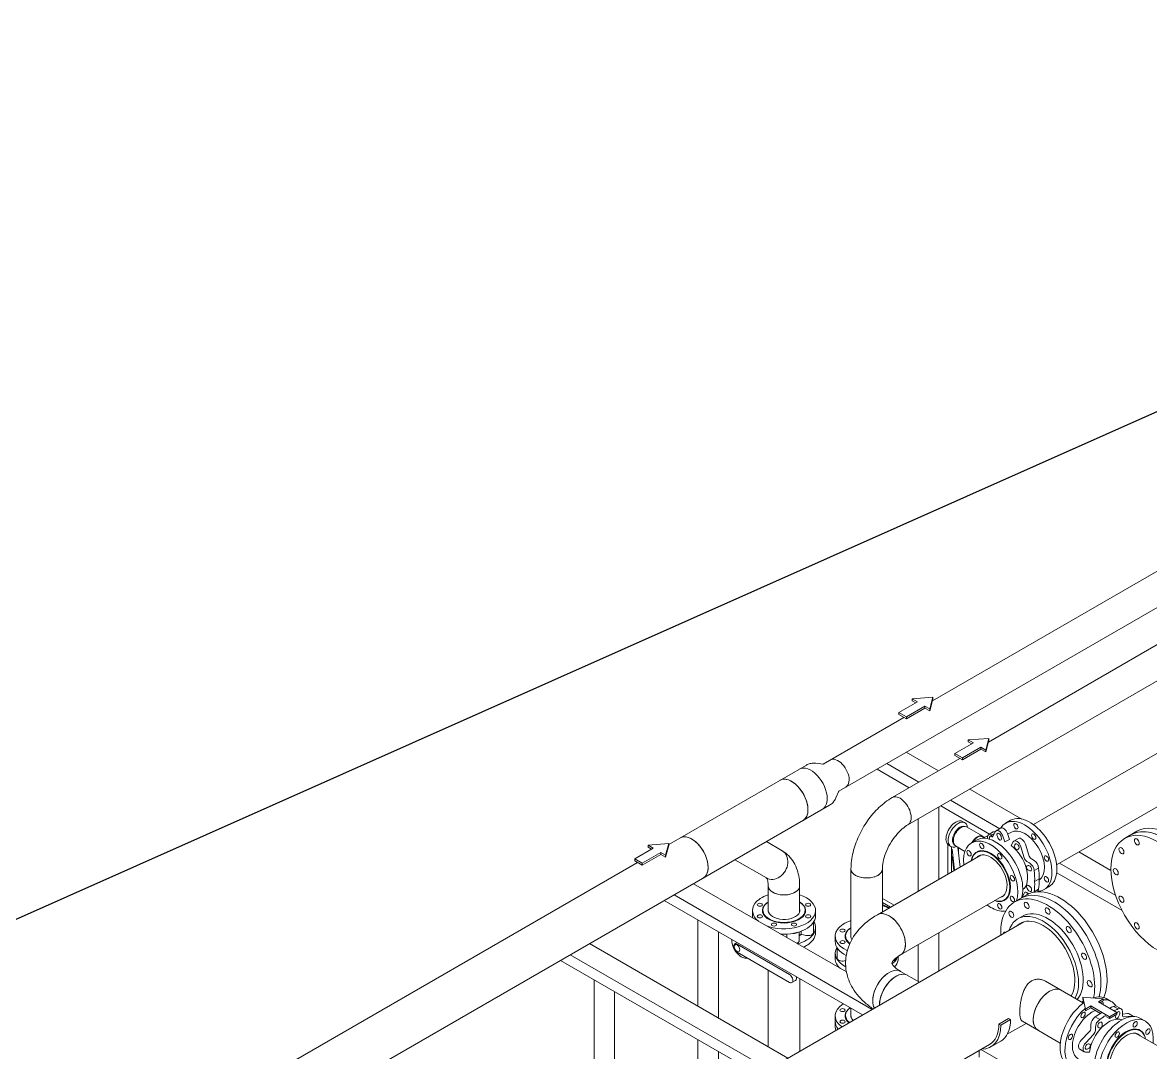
# Model space of a CAD drawing. Header units: millimetres. Extents: x -312439 to 477422, y -331570 to 212570.
# Drawn here: x 344821 to 349843, y 66078 to 70665 of the extents above; entities that cross this region are included whole.
import ezdxf

# ---------------------------------------------------------------- set-up
doc = ezdxf.new("R2010")
doc.units = ezdxf.units.MM

msp = doc.modelspace()

# ---------------------------------------------------------------- linework, layer by layer
msp.add_line((343734.247, 66200.589, -9601.866), (353761.681, 70664.886, -9601.866))
at = {"color": 0, "linetype": 'Continuous', "lineweight": 0, "extrusion": (-5.55112e-17, 0.816497, 0.57735)}
for p, q in [((348871.864, 67643.742), (352099.894, 69507.445)), ((352169.897, 69386.197), (348455.098, 67241.457)), ((349121.12, 67460.608), (352039.651, 69145.623)), ((348762.981, 67092.172), (352109.654, 69024.374)), ((348805.358, 67639.747), (348722.798, 67592.081)), ((348874.004, 67660.2), (348781.866, 67653.31)), ((348781.866, 67653.31), (348805.358, 67639.747)), ((348781.866, 67653.31), (348781.866, 67644.766)), ((348781.866, 67644.766), (348797.958, 67635.475)), ((348859.952, 67608.227), (348874.004, 67660.2)), ((348859.952, 67599.683), (348874.004, 67651.655)), ((348874.004, 67660.2), (348874.004, 67651.655)), ((348722.798, 67592.081), (348756.019, 67572.901)), ((348722.798, 67592.081), (348722.798, 67583.537)), ((348756.019, 67572.901), (348838.578, 67620.567)), ((348756.019, 67564.357), (348838.578, 67612.023)), ((348838.578, 67620.567), (348838.578, 67612.023)), ((348838.578, 67620.567), (348859.952, 67608.227)), ((348838.578, 67612.023), (348859.952, 67599.683)), ((348859.952, 67608.227), (348859.952, 67599.683)), ((348745.192, 67570.608), (348385.095, 67362.706)), ((348722.798, 67583.537), (348756.019, 67564.357)), ((348756.019, 67572.901), (348756.019, 67564.357)), ((349054.614, 67456.614), (348972.054, 67408.948)), ((349005.275, 67389.768), (349087.834, 67437.434)), ((349123.26, 67477.067), (349031.122, 67470.177)), ((349031.122, 67470.177), (349054.614, 67456.614)), ((349031.122, 67470.177), (349031.122, 67461.632)), ((349031.122, 67461.632), (349047.214, 67452.342)), ((349087.834, 67437.434), (349087.834, 67428.889)), ((349087.834, 67437.434), (349109.208, 67425.094)), ((349109.208, 67425.094), (349123.26, 67477.067)), ((349109.208, 67416.549), (349123.26, 67468.522)), ((349123.26, 67477.067), (349123.26, 67468.522)), ((349923.2, 67439.745), (349322.101, 67092.7)), ((348692.978, 67213.421), (348994.448, 67387.474)), ((348898.851, 67332.281), (348755.631, 67414.969)), ((348972.054, 67408.948), (349005.275, 67389.768)), ((348972.054, 67408.948), (348972.054, 67400.403)), ((348972.054, 67400.403), (349005.275, 67381.224)), ((349005.275, 67381.224), (349087.834, 67428.889)), ((349005.275, 67389.768), (349005.275, 67381.224)), ((349087.834, 67428.889), (349109.208, 67416.549)), ((349109.208, 67425.094), (349109.208, 67416.549)), ((348311.184, 67358.222), (347697.987, 67004.192)), ((348385.569, 67362.141), (348352.583, 67366.254)), ((348768.931, 67257.272), (348625.711, 67339.96)), ((348812.237, 67282.275), (348669.017, 67364.963)), ((348454.846, 67242.149), (348441.915, 67211.526)), ((349270.144, 67117.915), (349038.857, 67251.449)), ((350026.275, 67261.213), (349425.176, 66914.168)), ((349171.509, 67074.849), (348952.243, 67201.442)), ((348414.26, 67179.69), (344926.051, 65165.772)), ((348899.992, 67171.275), (348899.992, 66848.995)), ((349126.477, 67050.842), (348908.937, 67176.439)), ((348808.124, 67118.235), (348808.124, 66795.955)), ((349006.641, 67107.043), (349016.744, 67101.108)), ((349220.06, 67112.073), (349198.06, 67099.371)), ((349024.399, 67082.547), (349096.658, 67040.828)), ((349107.044, 67032.003), (349095.433, 67038.707)), ((349101.816, 67035.021), (349114.096, 67042.111)), ((349114.096, 67042.111), (349117.309, 67040.256)), ((349142.735, 67060.229), (349122.814, 67048.728)), ((349129.015, 67041.334), (349147.018, 67051.728)), ((349134.527, 67040.788), (349137.585, 67039.022)), ((349141.583, 67039.792), (349150.969, 67060.403)), ((349155.245, 67065.459), (349175.166, 67076.96)), ((349161.29, 67039.547), (349165.142, 67031.624)), ((349179.024, 67030.249), (349178.257, 67037.867)), ((349185.921, 67042.059), (349195.104, 67015.721)), ((349215.025, 67027.222), (349205.842, 67053.56)), ((349221.639, 67058.531), (349207.046, 67050.106)), ((349727.663, 67031.391), (349782.749, 67063.195)), ((347629.341, 66987.777), (347546.782, 66940.111)), ((347697.987, 67008.23), (347605.85, 67001.34)), ((347605.85, 67001.34), (347629.341, 66987.777)), ((347605.85, 67001.34), (347605.85, 66992.796)), ((347605.85, 66992.796), (347621.942, 66983.505)), ((347683.935, 66956.257), (347697.987, 67008.23)), ((347683.935, 66947.713), (347697.987, 66999.685)), ((347697.987, 67008.23), (347697.987, 66999.685)), ((348202.881, 66976.604), (348132.693, 67017.127)), ((348941.378, 66872.889), (348941.378, 67003.777)), ((348944.601, 67001.427), (348954.704, 66995.492)), ((348957.41, 66994.164), (348957.41, 66882.146)), ((348975.403, 66997.683), (349016.87, 66973.742)), ((348995.11, 66903.912), (348985.346, 66991.942)), ((348987.725, 66970.497), (348987.725, 66990.569)), ((349046.14, 67011.66), (349068.14, 67024.362)), ((349195.104, 67015.721), (349215.025, 67027.222)), ((349222.048, 67000.165), (349231.231, 67015.899)), ((349254.715, 67031.032), (349234.794, 67019.531)), ((349238.895, 67002.857), (349238.128, 66996.125)), ((349252.01, 66981.47), (349255.862, 66984.946)), ((349266.183, 66993.884), (349280.718, 66945.19)), ((349286.104, 67005.385), (349300.639, 66956.692)), ((347546.782, 66940.111), (347580.002, 66920.931)), ((347546.782, 66940.111), (347546.782, 66931.567)), ((347580.002, 66920.931), (347662.562, 66968.597)), ((347580.002, 66912.387), (347662.562, 66960.053)), ((347662.562, 66968.597), (347662.562, 66960.053)), ((347662.562, 66968.597), (347683.935, 66956.257)), ((347662.562, 66960.053), (347683.935, 66947.713)), ((347683.935, 66956.257), (347683.935, 66947.713)), ((348132.878, 66855.355), (347992.687, 66936.295)), ((349087.922, 66957.496), (348627.628, 66691.746)), ((348960.442, 66983.827), (348970.859, 66889.91)), ((348967.474, 66887.956), (348960.442, 66951.357)), ((349312.633, 66940.533), (349324.522, 66933.669)), ((349666.481, 66889.089), (349524.11, 66971.288)), ((347559.489, 66924.23), (345598.714, 65792.176)), ((347546.782, 66931.567), (347580.002, 66912.387)), ((347580.002, 66920.931), (347580.002, 66912.387)), ((348509.478, 66895.589), (348509.478, 66590.154)), ((348649.484, 66895.589), (348649.484, 66704.364)), ((349292.712, 66929.031), (349304.6, 66922.167)), ((349298.739, 66910.68), (349293.803, 66909.083)), ((349299.553, 66889.733), (349305.767, 66887.031)), ((349324.961, 66888.125), (349344.882, 66899.627)), ((349687.979, 66776.665), (349437.496, 66921.281)), ((349327.236, 66839.626), (349347.158, 66851.128)), ((349716.51, 66710.187), (349425.463, 66878.222)), ((348489.353, 66436.606), (347808.276, 66829.825)), ((348141.034, 66820.023), (348141.034, 66705.904)), ((348281.04, 66820.023), (348281.04, 66703.625)), ((349280.718, 66787.777), (349271.8, 66768.199)), ((349295.673, 66788.377), (349291.721, 66779.7)), ((349301.76, 66784.863), (349292.712, 66790.087)), ((349293.803, 66808.775), (349298.739, 66801.478)), ((349305.767, 66817.012), (349299.553, 66821.485)), ((349324.961, 66793.755), (349344.882, 66805.256)), ((349390.933, 66816.111), (349368.933, 66803.41)), ((348560.99, 66245.227), (347678.356, 66754.816)), ((348604.297, 66270.23), (347721.663, 66779.819)), ((348701.091, 66734.16), (348649.484, 66763.955)), ((348649.484, 66745.442), (348685.059, 66724.903)), ((348681.201, 66722.676), (348649.484, 66736.579)), ((349190.997, 66778.965), (348730.703, 66513.214)), ((349292.486, 66780.142), (349237.4, 66748.338)), ((348071.123, 66686.262), (348071.123, 66710.065)), ((348351.625, 66686.262), (348351.625, 66710.065)), ((348649.484, 66732.671), (348677.353, 66720.454)), ((348649.782, 66704.537), (348649.484, 66704.668)), ((349273.534, 66685.751), (349252.92, 66673.849)), ((347388.307, 65568.178), (349279.511, 66660.065)), ((347827.698, 66668.594), (347827.698, 66284.873)), ((348342.401, 66657.381), (348342.401, 66612.405)), ((348351.625, 66635.029), (348351.625, 66611.226)), ((347919.565, 66615.554), (347919.565, 66231.833)), ((348196.994, 66605.715), (348196.994, 66605.399)), ((348224.091, 66605.622), (348224.091, 66589.755)), ((348278.877, 66615.284), (348278.877, 66576.364)), ((348278.877, 66597.092), (348279.365, 66597.374)), ((348287.761, 66618.352), (348287.761, 66604.938)), ((348287.761, 66604.938), (348309.102, 66599.708)), ((348439.23, 66571.748), (348439.23, 66595.551)), ((348899.992, 66610.953), (348899.992, 66440.95)), ((348228.678, 66053.367), (347346.044, 66562.956)), ((347991.477, 66561.267), (348002.535, 66567.651)), ((348002.195, 66560.205), (348236.052, 66425.188)), ((348447.677, 66544.071), (348447.677, 66498.974)), ((348808.124, 66557.913), (348808.124, 66394.565)), ((348098.758, 65978.357), (347216.124, 66487.946)), ((348142.065, 66003.36), (347259.431, 66512.949)), ((348236.052, 66390.184), (348002.195, 66525.201)), ((348439.23, 66520.514), (348439.23, 66496.711)), ((348480.453, 66486.152), (348485.822, 66487.389)), ((348710.508, 66499.455), (348710.508, 66497.891)), ((348719.732, 66506.33), (348719.732, 66496.711)), ((348141.371, 66444.848), (348141.371, 66103.774)), ((348813.887, 66391.237), (348730.703, 66439.264)), ((347365.465, 66401.724), (347365.465, 65810.779)), ((348246.77, 66389.122), (348262.802, 66398.379)), ((348281.377, 66406.662), (348281.377, 66083.792)), ((349375.892, 66395.643), (349544.221, 66298.459)), ((347457.333, 66348.684), (347457.333, 65608.03)), ((349542.276, 66324.804), (349554.21, 66271.608)), ((349632.295, 66316.691), (349542.276, 66324.804)), ((349542.276, 66324.804), (349542.276, 66316.259)), ((349542.276, 66316.259), (349545.981, 66299.742)), ((349554.21, 66271.608), (349577.701, 66285.171)), ((349577.701, 66285.171), (349660.261, 66237.505)), ((349577.701, 66285.171), (349577.701, 66276.627)), ((349610.922, 66304.351), (349632.295, 66316.691)), ((349693.481, 66256.685), (349610.922, 66304.351)), ((349618.321, 66300.079), (349632.295, 66308.147)), ((349632.295, 66316.691), (349632.295, 66308.147)), ((349668.261, 66305.131), (349646.262, 66317.832)), ((349678.688, 66283.378), (349698.609, 66271.877)), ((349692.017, 66284.212), (349711.938, 66272.71)), ((348439.23, 66194.029), (348439.23, 66241.047)), ((348509.478, 66274.968), (348509.478, 66235.651)), ((349552.305, 66271.555), (349554.21, 66263.064)), ((349554.21, 66263.064), (349577.701, 66276.627)), ((349554.21, 66271.608), (349554.21, 66263.064)), ((349577.701, 66276.627), (349619.945, 66252.237)), ((349596.961, 66236.193), (349616.882, 66224.692)), ((349644.316, 66238.167), (349660.261, 66228.961)), ((349660.261, 66237.505), (349693.481, 66256.685)), ((349660.261, 66228.961), (349693.481, 66248.141)), ((349660.261, 66237.505), (349660.261, 66228.961)), ((349687.298, 66236.008), (349688.064, 66243.626)), ((349693.481, 66256.685), (349693.481, 66248.141)), ((349705.031, 66245.306), (349701.18, 66237.383)), ((349717.91, 66259.51), (349717.91, 66245.782)), ((349717.91, 66249.202), (349740.888, 66251.418)), ((349725.907, 66236.55), (349760.809, 66239.917)), ((349747.405, 66250.243), (349767.326, 66238.742)), ((349211.078, 66229.644), (349167.771, 66204.641)), ((349167.771, 66204.641), (349176.432, 66199.641)), ((349219.739, 66224.644), (349176.432, 66199.641)), ((349205.391, 66159.291), (349289.178, 66207.666)), ((349219.739, 66224.644), (349211.078, 66229.644)), ((349272.817, 66217.112), (349441.145, 66119.927)), ((349577.66, 66187.811), (349577.66, 66201.539)), ((349597.581, 66176.31), (349597.581, 66190.038)), ((349614.311, 66187.23), (349610.459, 66190.705)), ((349627.426, 66208.616), (349628.193, 66201.884)), ((349798.182, 66230.121), (349820.182, 66217.419)), ((347827.698, 66134.854), (347827.698, 65821.86)), ((349534.76, 66132.41), (349569.662, 66169.345)), ((349554.681, 66120.909), (349589.584, 66157.843)), ((349783.346, 66160.4), (350088.981, 65983.941)), ((347919.565, 66081.814), (347919.565, 65874.9)), ((348743.158, 65892.421), (349126.699, 66113.859)), ((349079.819, 66056.572), (349079.819, 66086.793)), ((349294.242, 65971.903), (349087.533, 66091.246)), ((349176.13, 66128.254), (349132.824, 66103.251)), ((349528.243, 66092.404), (349548.165, 66080.902)), ((349566.768, 66095.492), (349560.554, 66092.79)), ((349567.582, 66116.439), (349572.518, 66114.842)), ((349571.309, 66079.547), (349553.092, 66079.632))]:
    msp.add_line(p, q, dxfattribs=at)
at = {"color": 0, "linetype": 'Continuous', "lineweight": 0}
for centre, major_axis, ratio, start_param, end_param in [((348451.909, 67320.448), (-35.002, 60.624), 0.57735027, 3.92699082, 6.28318531), ((348451.909, 67320.448), (35.002, -60.624), 0.57735027, 0.78539816, 3.14159265), ((348330.91, 67250.589), (51.538, -89.266), 0.57735027, 0.78539816, 3.14159265), ((348245.267, 67201.143), (51.538, -89.266), 0.57735027, 0.78539816, 3.14159265), ((348245.267, 67201.143), (51.538, -89.266), 0.57735027, 0, 3.14159265), ((348451.909, 67320.448), (-35.002, 60.624), 0.57735027, 3.14159265, 3.92699082), ((348451.909, 67320.448), (35.002, -60.624), 0.57735027, 0, 0.78539816), ((348330.91, 67250.589), (51.538, -89.266), 0.57735027, 0, 0.78539816), ((348727.98, 67152.796), (-35.002, 60.624), 0.57735027, 3.14159265, 6.28318531), ((348245.267, 67201.143), (51.538, -89.266), 0.57735027, 0, 0.78539816), ((348975.621, 67054.235), (31.02, 52.808), 0.57229596, 0.78971856, 3.14159265), ((348985.724, 67048.3), (-31.02, -52.808), 0.57229596, 3.93131122, 6.9309625), ((348995.164, 67042.85), (-23.924, -41.437), 0.57735027, 3.16527284, 5.49778714), ((348999.901, 67040.115), (-24.498, -42.432), 0.57735027, 3.14159265, 6.28318531), ((348975.621, 67054.235), (31.02, 52.808), 0.57229596, 0, 0.78971856), ((348985.724, 67048.3), (-31.02, -52.808), 0.57229596, 2.50241828, 3.93131122), ((349283.497, 66951.391), (-85.437, 147.981), 0.57735027, 5.89048623, 6.59104291), ((349305.496, 66964.092), (-85.437, 147.981), 0.57735027, 5.89048623, 6.28318531), ((349283.497, 66951.391), (-85.437, 147.981), 0.57735027, 2.85761894, 5.89048623), ((349305.496, 66964.092), (-85.437, 147.981), 0.57735027, 3.14159265, 5.89048623), ((349903.112, 66791.111), (147.907, -256.182), 0.57735027, 0, 3.14159265), ((349903.112, 66791.111), (-147.907, 256.182), 0.57735027, 3.14159265, 6.28318531), ((349930.655, 66807.013), (147.907, -256.182), 0.57735027, 0, 3.14159265), ((347800.735, 66944.493), (51.538, -89.266), 0.57735027, 0.78539816, 3.14159265), ((347800.735, 66944.493), (51.538, -89.266), 0.57735027, 0, 3.14159265), ((349072.16, 66998.397), (-24.498, -42.432), 0.57735027, 3.92699082, 4.71244128), ((349072.16, 66998.397), (23.273, 40.31), 0.57735027, 0.78539816, 1.51673237), ((349153.576, 66876.381), (85.437, -147.981), 0.57735027, 0.46408628, 3.14159265), ((349072.16, 66998.397), (-24.498, -42.432), 0.57735027, 2.86541343, 3.92699082), ((349072.16, 66998.397), (23.273, 40.31), 0.57735027, 0, 0.78539816), ((349482.708, 66778.369), (-260.291, 450.838), 0.57735027, 0.67415921, 0.6895054), ((349137.218, 67023.778), (-14.405, 24.95), 0.57735027, 5.44674538, 7.01565574), ((349487.455, 66758.018), (-258.723, 448.122), 0.57735027, 0.61584622, 0.63984345), ((349134.527, 67031.787), (-5.512, 9.547), 0.57735027, 5.49778714, 6.92522599), ((349137.585, 67044.023), (3.062, -5.304), 0.57735027, 5.49778714, 6.673973), ((349157.139, 67035.279), (-14.405, 24.95), 0.57735027, 5.78698517, 6.28318531), ((349168.801, 67041.979), (-13.556, 23.48), 0.57735027, 4.39388168, 6.69260189), ((349168.801, 67041.979), (-6.737, 11.669), 0.57735027, 4.04975631, 7.73121456), ((349188.722, 67053.48), (-13.556, 23.48), 0.57735027, 4.39388168, 6.28318531), ((349283.497, 66951.391), (-61.857, 107.14), 0.57735027, 3.17459723, 6.28318531), ((348995.164, 67042.85), (-23.924, -41.437), 0.57735027, 5.49778714, 6.25950512), ((349131.576, 66863.679), (85.437, -147.981), 0.57735027, 0.46408628, 4.06484949), ((349131.576, 66863.679), (62.164, -107.671), 0.57735027, 5.89048623, 10.01814257), ((349130.191, 66862.879), (61.184, -105.973), 0.57735027, 5.89048623, 9.99395953), ((349107.77, 67006.775), (-14.405, 24.95), 0.57735027, 5.71305417, 6.22390779), ((349171.287, 67033.613), (5.512, -9.547), 0.57735027, 4.5896219, 7.19134897), ((349208.576, 66908.135), (61.857, -107.14), 0.57735027, 0.06591002, 2.20157488), ((349248.351, 66996.051), (13.556, -23.48), 0.57735027, 1.16137975, 3.46009996), ((349245.865, 66990.556), (5.512, -9.547), 0.57735027, 3.80422374, 6.4059508), ((349248.351, 66996.051), (-6.737, 11.669), 0.57735027, 3.26435815, 6.94581639), ((349268.272, 67007.552), (13.556, -23.48), 0.57735027, 1.16137975, 3.14159265), ((348167.879, 66915.98), (35.002, 60.624), 0.81649658, 3.14159265, 6.28318531), ((349130.191, 66862.879), (52.364, -90.698), 0.57735027, 6.10524599, 9.60271728), ((349292.712, 66944.033), (9.187, -15.912), 0.57735027, 4.32160129, 5.49778714), ((349312.633, 66955.535), (9.187, -15.912), 0.57735027, 4.32160129, 5.49778714), ((347800.735, 66944.493), (51.538, -89.266), 0.57735027, 0, 0.78539816), ((348579.481, 66895.589), (-70.003, 0), 0.57735027, 0, 3.14159265), ((348579.481, 66895.589), (-70.003, 0), 0.57735027, 0, 0.78539816), ((348579.481, 66895.589), (-70.003, 0), 0.57735027, 0.78539816, 3.14159265), ((349298.599, 66899.218), (5.512, -9.547), 0.57735027, 3.01882558, 5.62055264), ((349304.6, 66898.623), (-6.737, 11.669), 0.57735027, 2.47895999, 6.16041823), ((349304.6, 66898.623), (14.418, -24.972), 0.57735027, 0.83882349, 2.35619449), ((349324.522, 66910.125), (14.418, -24.972), 0.57735027, 0.83882349, 2.35619449), ((349143.183, 66957.723), (130.347, -225.768), 0.57735027, 0.72977869, 0.95225659), ((349163.104, 66969.224), (130.347, -225.768), 0.57735027, 0.72977869, 0.95225659), ((348167.542, 66916.161), (35.002, 60.624), 0.81649658, 3.12333434, 3.14159265), ((348167.542, 66916.161), (35.002, 60.624), 0.81649658, 3.14159265, 3.16984933), ((349143.183, 66934.057), (130.347, -225.768), 0.57735027, 0.61853974, 0.84101764), ((349163.104, 66945.559), (130.347, -225.768), 0.57735027, 0.61853974, 0.84101764), ((348211.037, 66820.023), (-70.003, 0), 0.57735027, 0, 0.78539816), ((348211.037, 66820.023), (70.003, 0), 0.57735027, 3.14159265, 5.49778714), ((348211.037, 66820.023), (-70.003, 0), 0.57735027, 0.78539816, 3.14159265), ((348211.037, 66820.023), (70.003, 0), 0.57735027, 5.49778714, 6.28318531), ((349412.849, 66508.058), (147.907, -256.182), 0.57735027, 0.78539816, 3.14159265), ((349292.712, 66775.085), (-9.187, 15.912), 0.57735027, 5.49778714, 6.673973), ((349298.599, 66813.103), (-5.512, 9.547), 0.57735027, 5.37502007, 7.97674713), ((349440.392, 66523.96), (147.907, -256.182), 0.57735027, 0.78539816, 3.14159265), ((349304.6, 66806.767), (6.737, -11.669), 0.57735027, 4.83515448, 8.51661272), ((349304.6, 66806.767), (14.418, -24.972), 0.57735027, 0.65341395, 0.73197283), ((349324.522, 66818.269), (14.418, -24.972), 0.57735027, 0.05578208, 0.73197283), ((348211.374, 66710.065), (-140.251, 0), 0.57735027, 5.89048623, 6.90404593), ((348211.374, 66710.065), (-140.251, 0), 0.57735027, 5.23775447, 5.89048623), ((348211.374, 66710.065), (-96.155, 0), 0.57735027, 5.89048623, 10.18523504), ((348211.374, 66711.665), (-94.195, 0), 0.57735027, 5.89048623, 10.16310496), ((348211.374, 66710.065), (-96.155, 0), 0.57735027, 5.53295214, 5.89048623), ((348211.374, 66711.665), (-94.195, 0), 0.57735027, 5.55555156, 5.89048623), ((348211.374, 66710.065), (-140.251, 0), 0.57735027, 0.94993571, 4.19256885), ((349131.576, 66863.679), (85.437, -147.981), 0.57735027, 5.35992847, 5.89048623), ((349131.576, 66863.679), (62.164, -107.671), 0.57735027, 5.68982069, 5.89048623), ((349130.191, 66862.879), (61.184, -105.973), 0.57735027, 5.71400373, 5.89048623), ((349385.306, 66492.156), (147.907, -256.182), 0.57735027, 0.78539816, 3.97765017), ((348211.374, 66686.262), (-140.251, 0), 0.57735027, 0, 0.10708765), ((348211.374, 66711.665), (-71.044, 0), 0.57735027, 6.14227027, 9.03207888), ((348211.374, 66686.262), (-140.251, 0), 0.57735027, 1.46370867, 3.14159265), ((348211.374, 66711.665), (-71.044, 0), 0.57735027, 2.74889357, 3.33888068), ((348679.165, 66602.48), (51.538, -89.266), 0.57735027, 0.78539816, 3.14159265), ((348679.165, 66602.48), (-51.538, 89.266), 0.57735027, 3.14159265, 6.28318531), ((349131.576, 66863.679), (85.437, -147.981), 0.57735027, 5.89048623, 6.0861534), ((349364.692, 66480.254), (111.772, -193.595), 0.57735027, 0.78539816, 3.6213146), ((349364.692, 66480.254), (100.136, -173.44), 0.57735027, 0.28714881, 3.28160648), ((349385.306, 66492.156), (111.772, -193.595), 0.57735027, 0.19276553, 3.14159265), ((348318.489, 66658.411), (23.912, 0), 0.57735027, 5.52075839, 6.19932215), ((348211.374, 66635.029), (140.251, 0), 0.57735027, 5.89048623, 6.60507178), ((348579.481, 66595.551), (-140.251, 0), 0.57735027, 5.23497958, 5.89048623), ((348579.481, 66595.551), (-96.155, 0), 0.57735027, 5.52782631, 5.89048623), ((348579.481, 66597.151), (-94.195, 0), 0.57735027, 5.55018906, 5.89048623), ((348254.965, 66622.37), (-23.912, 0), 0.57735027, 1.43157265, 2.46050589), ((348211.374, 66635.029), (140.251, 0), 0.57735027, 5.1601718, 5.89048623), ((348211.374, 66638.656), (96.155, 0), 0.57735027, 5.4906313, 5.63043956), ((348211.374, 66636.629), (-96.155, 0), 0.57735027, 2.34903865, 2.35619449), ((348211.374, 66636.629), (-96.155, 0), 0.57735027, 2.35619449, 2.52340233), ((348318.489, 66612.405), (23.912, 0), 0.57735027, 4.30900682, 6.28318531), ((348211.374, 66611.226), (140.251, 0), 0.57735027, 5.89048623, 6.28318531), ((348579.481, 66595.551), (-140.251, 0), 0.57735027, 5.89048623, 7.19035205), ((348579.481, 66595.551), (-96.155, 0), 0.57735027, 5.89048623, 6.94526796), ((348579.481, 66597.151), (-94.195, 0), 0.57735027, 5.89048623, 6.93847149), ((348579.481, 66597.151), (-71.044, 0), 0.57735027, 6.11177289, 6.67119016), ((349198.221, 66600.17), (7.778, -13.472), 0.57735027, 2.37697695, 3.90620835), ((348021.281, 66553.723), (-30.223, 53.268), 0.57229596, 0.7362955, 0.78971856), ((348021.281, 66553.723), (-30.223, 53.268), 0.57229596, 0.78971856, 3.02809865), ((348002.195, 66542.703), (-10.718, 18.564), 0.57735027, 5.49778714, 8.6393798), ((348254.965, 66576.364), (23.912, 0), 0.57735027, 5.26864796, 6.28318531), ((348211.374, 66611.226), (140.251, 0), 0.57735027, 5.37409423, 5.89048623), ((348579.481, 66520.514), (140.251, 0), 0.57735027, 2.81970618, 3.98432716), ((348579.481, 66571.748), (-140.251, 0), 0.57735027, 0, 0.86333541), ((348471.589, 66544.98), (-23.912, 0), 0.57735027, 0.07327243, 0.7384428), ((348679.165, 66602.48), (51.538, -89.266), 0.57735027, 0, 0.78539816), ((348579.481, 66496.711), (140.251, 0), 0.57735027, 3.14159265, 3.72303463), ((348471.589, 66498.974), (-23.912, 0), 0.57735027, 0, 1.95056525), ((348579.481, 66520.514), (140.251, 0), 0.57735027, 5.65420565, 5.89048623), ((348686.596, 66497.891), (23.912, 0), 0.57735027, 5.13993738, 6.28318531), ((348579.481, 66520.514), (140.251, 0), 0.57735027, 5.89048623, 6.08224669), ((348579.481, 66496.711), (140.251, 0), 0.57735027, 5.89048623, 6.28318531), ((348679.165, 66349.998), (51.538, 89.266), 0.57735027, 0, 2.80534243), ((348679.165, 66349.998), (-51.538, -89.266), 0.57735027, 3.14159265, 5.49778714), ((348709.362, 66332.564), (-51.538, -89.266), 0.57735027, 3.14159265, 5.51768699), ((348709.362, 66332.564), (-51.538, -89.266), 0.57735027, 3.14159265, 5.49778714), ((348579.481, 66496.711), (140.251, 0), 0.57735027, 5.80007326, 5.89048623), ((348236.052, 66407.686), (10.718, -18.564), 0.57735027, 5.49778714, 8.6393798), ((348252.084, 66416.943), (10.718, -18.564), 0.57735027, 0, 1.17398442), ((349364.692, 66480.254), (111.772, -193.595), 0.57735027, 0.34296933, 0.78539816), ((349412.849, 66508.058), (147.907, -256.182), 0.57735027, 0.50833754, 0.78539816), ((349440.392, 66523.96), (147.907, -256.182), 0.57735027, 0.40883321, 0.78539816), ((349393.703, 66266.339), (51.538, 89.266), 0.57735027, 0, 3.14159265), ((349393.703, 66266.339), (-51.538, -89.266), 0.57735027, 3.14159265, 5.49778714), ((349385.306, 66492.156), (147.907, -256.182), 0.57735027, 0.5670688, 0.78539816), ((348579.481, 66241.047), (-140.251, 0), 0.57735027, 5.55454477, 6.938493), ((348679.165, 66349.998), (-51.538, -89.266), 0.57735027, 5.49778714, 5.94693508), ((348709.362, 66332.564), (-51.538, -89.266), 0.57735027, 5.49778714, 5.51768699), ((349560.825, 66169.851), (85.437, 147.981), 0.57735027, 0.89790936, 3.14159265), ((349547.327, 66290.6), (7.778, -13.472), 0.57735027, 2.57475551, 3.42909539), ((349560.825, 66169.851), (85.437, 147.981), 0.57735027, 0, 0.57507261), ((349622.765, 66291.551), (6.798, 11.775), 0.57735027, 0.82337195, 1.18125626), ((349622.765, 66291.551), (6.798, 11.775), 0.57735027, 5.10192905, 7.03060968), ((349582.825, 66157.15), (85.437, 147.981), 0.57735027, 5.9992116, 6.64674704), ((349648.072, 66055.803), (130.347, 225.768), 0.57735027, 0.61853974, 0.71602015), ((349677.599, 66259.239), (14.418, 24.972), 0.57735027, 0, 0.73197283), ((348579.481, 66241.047), (96.155, 0), 0.57735027, 2.43903135, 3.73662814), ((348579.481, 66242.648), (94.195, 0), 0.57735027, 2.46165985, 3.75378036), ((348579.481, 66242.648), (-71.044, 0), 0.57735027, 6.11177289, 6.83804009), ((349582.825, 66157.15), (85.437, 147.981), 0.57735027, 1.04075983, 3.44945026), ((349582.825, 66157.15), (61.857, 107.14), 0.57735027, 0.61694085, 3.14159265), ((349657.745, 66113.894), (61.857, 107.14), 0.57735027, 0.06591002, 2.20157488), ((349598.05, 66213.311), (14.418, 24.972), 0.57735027, 0.83882349, 2.35619449), ((349712.745, 66082.14), (-85.437, -147.981), 0.57735027, 3.14159265, 5.89048623), ((349627.577, 66043.97), (130.347, 225.768), 0.57735027, 0.80266099, 0.95225659), ((349647.498, 66032.468), (130.347, 225.768), 0.57735027, 0.80266099, 0.95225659), ((349667.993, 66044.301), (130.347, 225.768), 0.57735027, 0.61853974, 0.71602015), ((349695.034, 66239.372), (-5.512, -9.547), 0.57735027, 5.37502007, 7.97674713), ((349697.52, 66247.738), (6.737, 11.669), 0.57735027, 2.10498578, 2.23342741), ((349697.52, 66247.738), (6.737, 11.669), 0.57735027, 4.83515448, 7.50632746), ((349697.52, 66247.738), (14.418, 24.972), 0.57735027, 5.49778714, 7.01515814), ((349730.902, 66253.283), (-9.187, -15.912), 0.57735027, 5.49778714, 6.673973), ((349733.849, 66226.763), (13.556, 23.48), 0.57735027, 0, 0.40941658), ((349753.77, 66215.262), (13.556, 23.48), 0.57735027, 6.21040253, 6.69260189), ((348579.481, 66217.244), (140.251, 0), 0.57735027, 3.14159265, 3.58264167), ((348579.481, 66194.029), (140.251, 0), 0.57735027, 3.14159265, 3.35618371), ((349027.544, 66285.601), (-105.28, 182.351), 0.57735027, 2.79882073, 3.92699082), ((349027.544, 66285.601), (99.156, -171.743), 0.57735027, 0, 0.78539816), ((349070.85, 66310.605), (105.28, -182.351), 0.57735027, 0, 0.78539816), ((349393.703, 66266.339), (-51.538, -89.266), 0.57735027, 5.49778714, 6.28318531), ((349564.668, 66180.31), (9.187, 15.912), 0.57735027, 4.32160129, 5.49778714), ((349617.971, 66201.81), (14.418, 24.972), 0.57735027, 0.83882349, 2.35619449), ((349734.745, 66069.439), (-85.437, -147.981), 0.57735027, 2.21833582, 5.89048623), ((349617.971, 66201.81), (6.737, 11.669), 0.57735027, 5.62055264, 9.30201088), ((349620.457, 66196.315), (-5.512, -9.547), 0.57735027, 6.16041823, 8.76214529), ((349734.745, 66069.439), (-62.164, -107.671), 0.57735027, 2.54822804, 5.89048623), ((349736.131, 66068.638), (-61.184, -105.973), 0.57735027, 2.57241108, 5.89048623), ((349541.8, 66115.884), (13.556, 23.48), 0.57735027, 1.16137975, 3.14159265), ((349584.589, 66168.809), (9.187, 15.912), 0.57735027, 4.32160129, 5.49778714), ((349736.131, 66068.638), (-52.364, -90.698), 0.57735027, 2.96365333, 5.89048623), ((349731.808, 66071.134), (-51.538, -89.266), 0.57735027, 3.14159265, 3.29303965), ((349712.745, 66082.14), (-52.364, -90.698), 0.57735027, 2.91459633, 2.91639721), ((349561.721, 66104.382), (13.556, 23.48), 0.57735027, 1.16137975, 3.46009996), ((349561.721, 66104.382), (6.737, 11.669), 0.57735027, 0.1227655, 3.80422374), ((349567.722, 66104.977), (-5.512, -9.547), 0.57735027, 0.66263109, 3.26435815)]:
    msp.add_ellipse(centre, major_axis=major_axis, ratio=ratio, start_param=start_param, end_param=end_param, dxfattribs=at)
for centre, major_axis in [((349243.556, 67085.792), (-6.798, 11.775)), ((349323.437, 67039.673), (-6.798, 11.775)), ((349875.569, 66775.209), (-147.907, 256.182)), ((349091.636, 66998.081), (6.798, -11.775)), ((349713.549, 66976.766), (-7.778, 13.472)), ((349782.027, 67016.301), (-7.778, 13.472)), ((349035.152, 66965.469), (6.798, -11.775)), ((349171.517, 66951.961), (6.798, -11.775)), ((349379.921, 66941.839), (-6.798, 11.775)), ((349688.484, 66883.223), (-7.778, 13.472)), ((349228.001, 66854.128), (6.798, -11.775)), ((349379.921, 66849.601), (-6.798, 11.775)), ((348103.866, 66735.775), (11.637, 0)), ((348318.881, 66735.775), (-11.637, 0)), ((349171.517, 66729.278), (6.798, -11.775)), ((349228.001, 66761.889), (6.798, -11.775)), ((349291.764, 66733.248), (7.778, -13.472)), ((349713.549, 66760.738), (-7.778, 13.472)), ((348103.866, 66684.355), (11.637, 0)), ((348318.881, 66684.355), (-11.637, 0)), ((349223.286, 66693.712), (7.778, -13.472)), ((349385.306, 66708.183), (7.778, -13.472)), ((348166.842, 66647.995), (11.637, 0)), ((348255.905, 66647.995), (-11.637, 0)), ((349478.849, 66625.234), (7.778, -13.472)), ((349782.027, 66642.131), (-7.778, 13.472)), ((348471.973, 66621.261), (11.637, 0)), ((348002.195, 66542.703), (-8.774, 15.197)), ((348471.973, 66569.841), (11.637, 0)), ((349547.327, 66506.627), (7.778, -13.472)), ((349572.391, 66384.142), (7.778, -13.472)), ((348471.94, 66266.71), (11.637, 0)), ((349542.884, 66245.432), (6.798, 11.775)), ((348472.007, 66215.29), (11.637, 0)), ((349774.685, 66203.84), (-6.798, -11.775)), ((349831.169, 66171.229), (-6.798, -11.775)), ((349486.4, 66147.598), (6.798, 11.775)), ((349694.804, 66157.721), (-6.798, -11.775))]:
    msp.add_ellipse(centre, major_axis=major_axis, ratio=0.57735027, dxfattribs=at)
for points, knots in [([(348352.583, 67366.254), (348349.958, 67366.581), (348347.27, 67366.773), (348341.789, 67366.833), (348338.997, 67366.702), (348333.359, 67366.07), (348330.513, 67365.568), (348324.843, 67364.16), (348322.019, 67363.255), (348316.489, 67361.035), (348313.783, 67359.722), (348311.184, 67358.222)], [5.085998468, 5.085998468, 5.085998468, 5.085998468, 5.168356203, 5.168356203, 5.250713938, 5.250713938, 5.333071673, 5.333071673, 5.415429409, 5.415429409, 5.497787144, 5.497787144, 5.497787144, 5.497787144]), ([(348384.232, 67362.308), (348384.296, 67362.33), (348384.365, 67362.355), (348384.64, 67362.466), (348384.873, 67362.577), (348385.095, 67362.706)], [5.385572, 5.385572, 5.385572, 5.385572, 5.415429409, 5.415429409, 5.497787144, 5.497787144, 5.497787144, 5.497787144]), ([(348455.098, 67241.457), (348454.876, 67241.328), (348454.663, 67241.183), (348454.43, 67240.999), (348454.373, 67240.952), (348454.322, 67240.908)], [2.35619449, 2.35619449, 2.35619449, 2.35619449, 2.438552225, 2.438552225, 2.468409634, 2.468409634, 2.468409634, 2.468409634]), ([(348414.26, 67179.69), (348416.858, 67181.19), (348419.349, 67182.877), (348424.036, 67186.557), (348426.232, 67188.55), (348430.286, 67192.756), (348432.143, 67194.97), (348435.51, 67199.537), (348437.02, 67201.889), (348439.708, 67206.665), (348440.886, 67209.089), (348441.915, 67211.526)], [2.35619449, 2.35619449, 2.35619449, 2.35619449, 2.438552225, 2.438552225, 2.520909961, 2.520909961, 2.603267696, 2.603267696, 2.685625431, 2.685625431, 2.767983166, 2.767983166, 2.767983166, 2.767983166]), ([(348692.978, 67213.421), (348671.93, 67201.268), (348652.152, 67186.07), (348615.467, 67151.126), (348598.572, 67131.363), (348568.447, 67088.698), (348555.225, 67065.798), (348533.338, 67018.376), (348524.671, 66993.863), (348512.751, 66944.621), (348509.478, 66919.894), (348509.478, 66895.589)], [1.57079633, 1.57079633, 1.57079633, 1.57079633, 1.88495559, 1.88495559, 2.19911486, 2.19911486, 2.51327412, 2.51327412, 2.82743339, 2.82743339, 3.14159265, 3.14159265, 3.14159265, 3.14159265]), ([(348762.981, 67092.172), (348755.074, 67087.606), (348746.375, 67081.422), (348728.272, 67065.696), (348718.855, 67056.001), (348700.645, 67033.792), (348691.892, 67021.185), (348676.36, 66994.527), (348669.613, 66980.459), (348659.008, 66952.819), (348655.119, 66939.245), (348650.483, 66915.264), (348649.484, 66904.685), (348649.484, 66895.589)], [1.57079633, 1.57079633, 1.57079633, 1.57079633, 1.81792283, 1.81792283, 2.07840546, 2.07840546, 2.34935437, 2.34935437, 2.62419332, 2.62419332, 2.8954114, 2.8954114, 3.14159265, 3.14159265, 3.14159265, 3.14159265]), ([(348204.177, 66975.827), (348214.544, 66969.654), (348224.083, 66962.128), (348241.293, 66944.712), (348248.841, 66934.74), (348261.333, 66913.643), (348266.292, 66902.522), (348273.961, 66879.696), (348276.678, 66867.985), (348280.217, 66844.227), (348281.04, 66832.176), (348281.04, 66820.023)], [5.50559641, 5.50559641, 5.50559641, 5.50559641, 5.654866776, 5.654866776, 5.811946409, 5.811946409, 5.969026042, 5.969026042, 6.126105675, 6.126105675, 6.283185307, 6.283185307, 6.283185307, 6.283185307]), ([(348132.541, 66855.536), (348132.541, 66855.536), (348132.567, 66855.553), (348133.199, 66854.913), (348133.801, 66854.234), (348135.43, 66851.484), (348136.44, 66849.411), (348138.382, 66843.63), (348139.306, 66839.93), (348140.632, 66831.026), (348141.034, 66825.827), (348141.034, 66820.023)], [5.497787144, 5.497787144, 5.497787144, 5.497787144, 5.654866776, 5.654866776, 5.811946409, 5.811946409, 5.969026042, 5.969026042, 6.126105675, 6.126105675, 6.283185307, 6.283185307, 6.283185307, 6.283185307]), ([(348627.628, 66691.746), (348596.635, 66673.852), (348568.477, 66652.079), (348522.072, 66599.497), (348503.613, 66568.514), (348485.942, 66506.864), (348483.604, 66477.88), (348490.684, 66422.903), (348499.5, 66397.05), (348526.555, 66347.081), (348545.875, 66323.783), (348580.572, 66292.383), (348594.114, 66282.021), (348608.4, 66272.599)], [1.57079633, 1.57079633, 1.57079633, 1.57079633, 1.88495559, 1.88495559, 2.1921911, 2.1921911, 2.43041341, 2.43041341, 2.65917144, 2.65917144, 2.92406257, 2.92406257, 3.07524653, 3.07524653, 3.07524653, 3.07524653]), ([(348730.703, 66513.214), (348719.059, 66506.491), (348710.1, 66499.59), (348697.923, 66487.816), (348694.673, 66483.008), (348691.225, 66476.442), (348691.67, 66476.252), (348691.671, 66476.225), (348691.318, 66475.385), (348696.321, 66466.943), (348701.568, 66460.264), (348716.24, 66448.379), (348722.874, 66443.784), (348730.703, 66439.264)], [1.57079633, 1.57079633, 1.57079633, 1.57079633, 1.81792283, 1.81792283, 2.06181007, 2.06181007, 2.37173543, 2.37173543, 2.68589469, 2.68589469, 2.97542219, 2.97542219, 3.14159265, 3.14159265, 3.14159265, 3.14159265]), ([(349375.892, 66395.643), (349373.666, 66396.929), (349371.322, 66398.11), (349366.443, 66400.212), (349363.909, 66401.131), (349358.708, 66402.661), (349356.041, 66403.273), (349350.632, 66404.152), (349347.891, 66404.42), (349342.398, 66404.59), (349339.644, 66404.492), (349334.183, 66403.918), (349331.476, 66403.442), (349326.169, 66402.117), (349323.568, 66401.268), (349318.525, 66399.219), (349316.082, 66398.02), (349311.396, 66395.314), (349309.092, 66393.773), (349304.612, 66390.323), (349302.436, 66388.415), (349298.249, 66384.259), (349296.238, 66382.011), (349292.404, 66377.218), (349290.581, 66374.674), (349287.133, 66369.342), (349285.506, 66366.552), (349282.451, 66360.786), (349281.022, 66357.809), (349278.357, 66351.737), (349277.121, 66348.642), (349274.834, 66342.403), (349273.782, 66339.26), (349271.855, 66333.015), (349270.945, 66329.799), (349269.241, 66323.233), (349268.447, 66319.882), (349266.984, 66313.113), (349266.315, 66309.693), (349265.104, 66302.852), (349264.562, 66299.429), (349263.604, 66292.647), (349263.189, 66289.283), (349262.483, 66282.676), (349262.192, 66279.432), (349261.731, 66273.124), (349261.561, 66270.06), (349261.338, 66264.161), (349261.284, 66261.327), (349261.284, 66255.934), (349261.338, 66253.298), (349261.561, 66248.214), (349261.731, 66245.765), (349262.192, 66241.107), (349262.483, 66238.897), (349263.189, 66234.756), (349263.604, 66232.825), (349264.562, 66229.266), (349265.104, 66227.636), (349266.315, 66224.692), (349266.984, 66223.376), (349268.447, 66221.061), (349269.241, 66220.06), (349270.945, 66218.363), (349271.855, 66217.667), (349272.817, 66217.112)], [194.33950134, 194.33950134, 194.33950134, 194.33950134, 202.45460702, 202.45460702, 210.5697127, 210.5697127, 218.68481838, 218.68481838, 226.79992405, 226.79992405, 234.91502973, 234.91502973, 243.03013541, 243.03013541, 251.14524108, 251.14524108, 259.26034676, 259.26034676, 267.37545244, 267.37545244, 275.49055812, 275.49055812, 283.60566379, 283.60566379, 291.72076947, 291.72076947, 299.83587515, 299.83587515, 307.95098082, 307.95098082, 316.0660865, 316.0660865, 324.18119218, 324.18119218, 332.26985817, 332.26985817, 340.35852417, 340.35852417, 348.44719016, 348.44719016, 356.53585616, 356.53585616, 364.62452216, 364.62452216, 372.71318815, 372.71318815, 380.80185415, 380.80185415, 388.89052014, 388.89052014, 396.97918614, 396.97918614, 405.06785213, 405.06785213, 413.15651813, 413.15651813, 421.24518412, 421.24518412, 429.33385012, 429.33385012, 437.42251611, 437.42251611, 445.51118211, 445.51118211, 453.5998481, 453.5998481, 453.5998481, 453.5998481])]:
    msp.add_open_spline(points, degree=3, knots=knots, dxfattribs=at)

doc.saveas('drawing.dxf')
